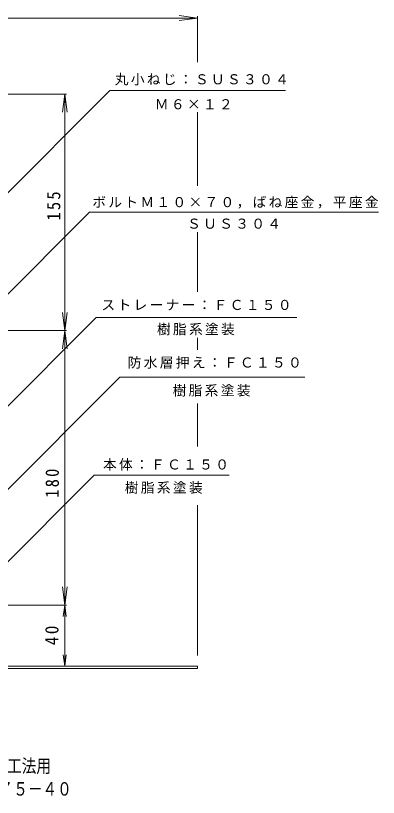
# Model space of a CAD drawing. Units: millimetres, scale not verified. Extents: x -356 to 316, y -412 to 404.
# Drawn here: x 77 to 316, y -412 to 101 of the extents above; entities that cross this region are included whole.
import ezdxf
from ezdxf.enums import TextEntityAlignment as Align

# ---------------------------------------------------------------- set-up
doc = ezdxf.new("R2010")
doc.units = ezdxf.units.MM
doc.header["$LTSCALE"] = 3
for name, color, linetype, lineweight in [('0-4_その他', 7, 'Continuous', 9), ('0-5_寸法', 7, 'Continuous', 9), ('0-8', 2, 'Continuous', 9)]:
    doc.layers.add(name, color=color, linetype=linetype, lineweight=lineweight)
doc.layers.add('F-4_F-4ﾚｲﾔ', color=2, linetype='Continuous')
doc.styles.add('ＭＳ ゴシック', font='')
doc.styles.get('ＭＳ ゴシック').set_extended_font_data('MS Gothic')

msp = doc.modelspace()

# ---------------------------------------------------------------- linework, layer by layer
at = {"layer": '0-4_その他'}
for p, q in [((-173.194, 98.939), (196.775, 98.939)), ((196.775, 98.939), (184.878, 100.505)), ((196.775, 98.939), (184.878, 97.373)), ((196.775, 70.04), (196.775, 100.139)), ((-174.845, 48.994), (110.896, 48.994)), ((109.695, 48.994), (108.129, 37.096)), ((109.695, -326.006), (109.695, 48.994)), ((109.695, 48.994), (111.262, 37.096)), ((196.775, -11.081), (196.775, 37.202)), ((196.775, -80.639), (196.775, -41.418)), ((111.262, -94.109), (108.129, -117.903)), ((108.129, -94.109), (111.262, -117.903)), ((-132.225, -106.006), (110.896, -106.006)), ((196.775, -118.679), (196.775, -110.882)), ((196.775, -182.039), (196.775, -153.883)), ((196.775, -319.085), (196.775, -220.543)), ((109.695, -286.006), (108.129, -274.109)), ((109.695, -286.006), (111.262, -274.109)), ((47.306, -286.006), (110.896, -286.006))]:
    msp.add_line(p, q, dxfattribs=at)
at = {"layer": '0-5_寸法'}
for p, q in [((-100.703, -188.643), (139.27, 51.33)), ((254.542, 51.33), (139.27, 51.33)), ((-75.589, -229.848), (125.94, -28.319)), ((125.94, -28.319), (315.612, -28.319)), ((-27.668, -255.28), (130.273, -97.339)), ((262.062, -97.339), (130.273, -97.339)), ((2.697, -279.689), (145.901, -136.485)), ((267.232, -136.485), (145.901, -136.485)), ((41.775, -288.062), (128.931, -200.906)), ((217.683, -200.906), (128.931, -200.906)), ((109.695, -286.006), (108.717, -293.442)), ((109.695, -286.006), (110.674, -293.442)), ((109.695, -326.006), (108.717, -318.57)), ((109.695, -326.006), (110.674, -318.57))]:
    msp.add_line(p, q, dxfattribs=at)
at = {"layer": '0-8'}
for p, q in [((20.725, -327.606), (196.775, -327.606)), ((21.388, -326.006), (196.775, -326.006)), ((196.775, -326.006), (196.775, -327.606))]:
    msp.add_line(p, q, dxfattribs=at)

# ---------------------------------------------------------------- texts
at = {"layer": '0-4_その他', "color": 2, "char_height": 8.798, "attachment_point": 7, "rotation": 90, "style": 'ＭＳ ゴシック'}
for s, insert in [('\\T1.27;\\W0.9;155', (106.897, -33.854)), ('\\T1.27;\\W0.9;180', (105.924, -215.654)), ('\\T1.27;\\W0.95;40', (105.696, -312.381))]:
    msp.add_mtext(s, dxfattribs=dict(at, insert=insert))
at = {"layer": '0-5_寸法', "char_height": 6.598, "attachment_point": 7, "style": 'ＭＳ ゴシック'}
for s, insert in [('\\T1.17;丸小ねじ：ＳＵＳ３０４', (142.524, 54.736)), ('\\T1.17;Ｍ６×１２', (168.858, 39.006)), ('\\T1.17;ボルトＭ１０×７０，ばね座金，平座金', (127.76, -26.04)), ('\\T1.17;ＳＵＳ３０４', (190.026, -39.325)), ('\\T1.17;ストレーナー：ＦＣ１５０', (133.777, -92.832)), ('\\T1.17;樹脂系塗装', (170.21, -109.117)), ('\\T1.17;防水層押え：ＦＣ１５０', (150.999, -130.997)), ('\\T1.17;樹脂系塗装', (180.528, -149.312)), ('\\T1.17;本体：ＦＣ１５０', (134.763, -197.854)), ('\\T1.17;樹脂系塗装', (149.112, -213.04))]:
    msp.add_mtext(s, dxfattribs=dict(at, insert=insert))
at = {"layer": 'F-4_F-4ﾚｲﾔ', "style": 'ＭＳ ゴシック', "width": 0.8}
for s, p in [('鋳鉄製ルーフドレン\u3000防水層張掛け幅100mm\u3000よこ引き用\u3000鋼製下地断熱屋根工法用', (-259.315, -398.535)), ('ねじ込み式\u3000アスファルト防水用（キャント付入隅用）\u3000\u3000ＷＨＸＡ－６－７５－４０', (-260.13, -413.613))]:
    msp.add_text(s, height=8.798, dxfattribs=at).set_placement(p, align=Align.BOTTOM_LEFT)

doc.saveas('drawing.dxf')
